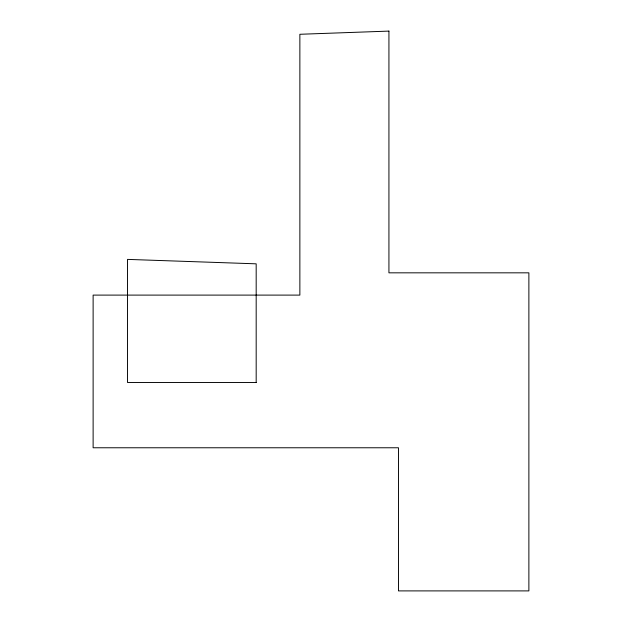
<?xml version="1.0" encoding="UTF-8"?>
<svg xmlns="http://www.w3.org/2000/svg" width="622" height="622" viewBox="0 0 622 622"><rect width="100%" height="100%" fill="white"/><g stroke="black" fill="none" stroke-linecap="round" stroke-linejoin="round"><path stroke-width="0.93" d="M388.929 31.1L299.866 34.28L299.866 295.1L93.121 295.1L93.121 447.77L398.469 447.77L398.469 590.9L528.879 590.9L528.879 272.833L388.929 272.833L388.929 31.1M256.178 382.499L127.526 382.499L127.526 259.39L256.178 263.829L256.178 382.499"/></g></svg>
